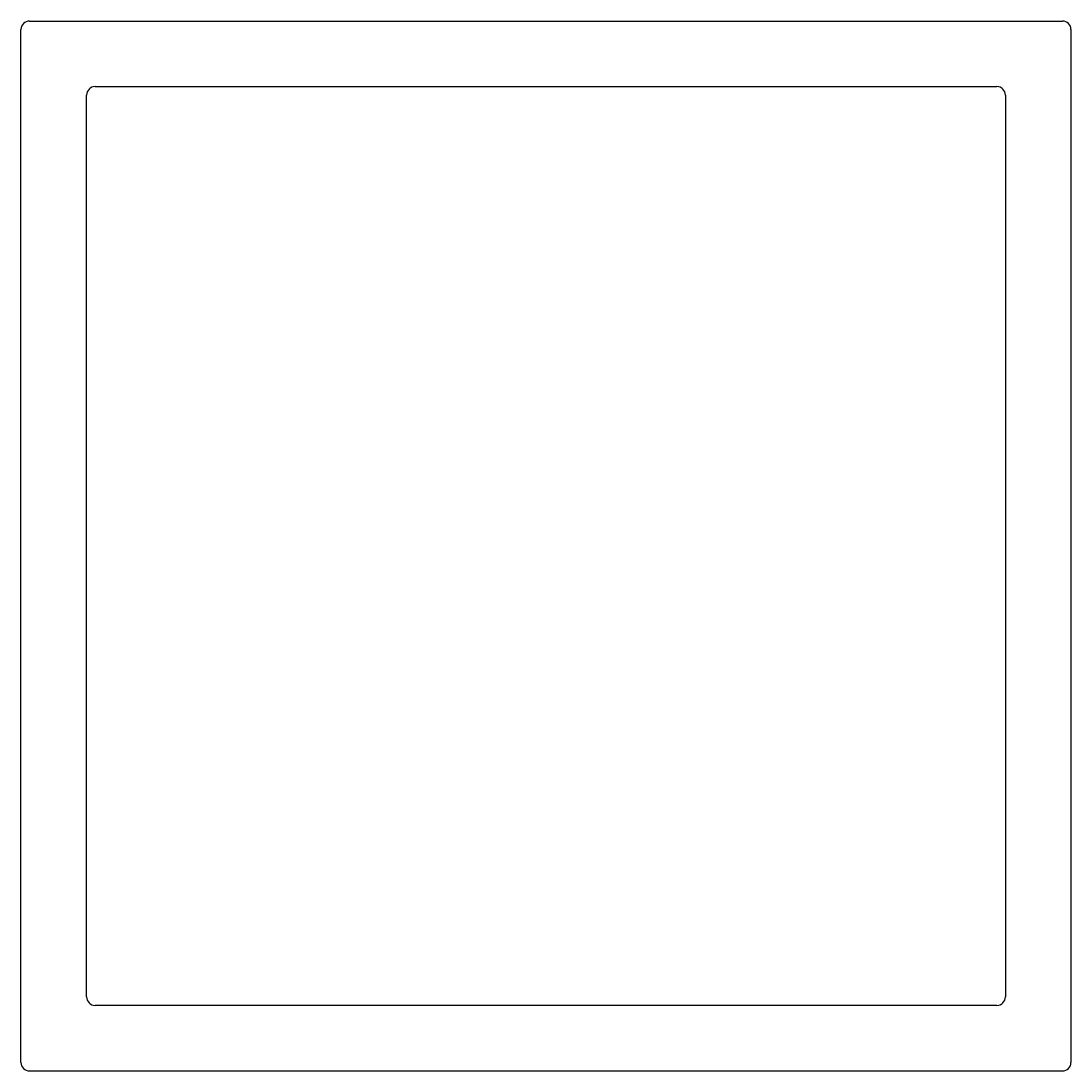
# Model space of a CAD drawing. Header units: inches. Extents: x -25.2 to 25.6, y 0.4 to 51.2.
import ezdxf

# ---------------------------------------------------------------- set-up
doc = ezdxf.new("R2010")
doc.units = ezdxf.units.IN
doc.header["$MEASUREMENT"] = 0

msp = doc.modelspace()

# ---------------------------------------------------------------- linework, layer by layer
at = {"color": 7}
for p, q in [((-25.209, 0.817), (-25.209, 50.804)), ((-24.803, 51.21), (25.185, 51.21)), ((25.591, 50.804), (25.591, 0.817)), ((-21.628, 48.035), (22.01, 48.035)), ((-22.034, 3.992), (-22.034, 47.629)), ((22.416, 47.629), (22.416, 3.992)), ((22.01, 3.585), (-21.628, 3.585)), ((25.185, 0.41), (-24.803, 0.41))]:
    msp.add_line(p, q, dxfattribs=at)
for centre, start, end in [((-24.803, 50.804), 90, 180), ((25.185, 50.804), 0, 90), ((-21.628, 47.629), 90, 180), ((22.01, 47.629), 0, 90), ((-21.628, 3.992), 180, 270), ((22.01, 3.992), 270, 0), ((-24.803, 0.817), 180, 270), ((25.185, 0.817), 270, 0)]:
    msp.add_arc(centre, 0.406, start, end, dxfattribs=at)

doc.saveas('drawing.dxf')
